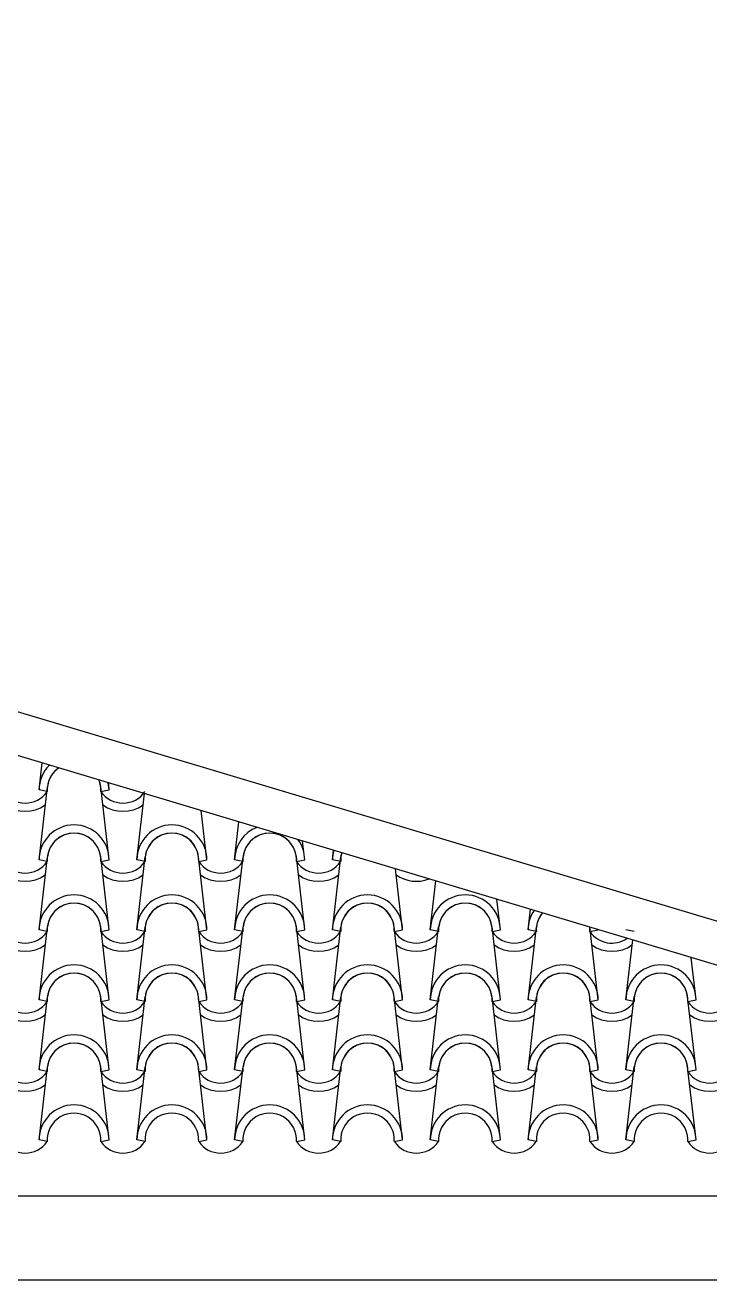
# Model space of a CAD drawing. Header units: millimetres. Extents: x -255 to 41745, y 236 to 29936.
# Drawn here: x 35946 to 37167, y 11760 to 14001 of the extents above; entities that cross this region are included whole.
import ezdxf

# ---------------------------------------------------------------- set-up
doc = ezdxf.new("R2010")
doc.units = ezdxf.units.MM
doc.layers.add('1', color=1, linetype='Continuous')
doc.layers.add('CALIDADES', color=7, linetype='Continuous')

# ---------------------------------------------------------------- blocks, each defined once
blk = doc.blocks.new('PP')
at = {"layer": '1'}
for p, q in [((4125.6, -1287.5), (4131.1, -1239.3)), ((4250.6, -1287.5), (4249.1, -1274.7)), ((4125.6, -1412.5), (4140.5, -1281.8)), ((4140.3, -1290.4), (4125.6, -1287.5)), ((4140.3, -1290.4), (4125.6, -1287.5)), ((4250.6, -1412.5), (4235.7, -1281.8)), ((4235.9, -1290.4), (4250.6, -1287.5)), ((4235.9, -1290.4), (4250.6, -1287.5)), ((4300.1, -1412.5), (4313.6, -1294.1)), ((4425.1, -1412.5), (4415, -1324.5)), ((4474.6, -1412.5), (4482.3, -1344.7)), ((4599.6, -1412.5), (4595.7, -1378.7)), ((4125.6, -1537.5), (4140.5, -1406.8)), ((4250.6, -1537.5), (4235.7, -1406.8)), ((4300.1, -1537.5), (4315, -1406.8)), ((4425.1, -1537.5), (4410.2, -1406.8)), ((4474.6, -1537.5), (4489.5, -1406.8)), ((4599.6, -1537.5), (4584.7, -1406.8)), ((4649.1, -1412.5), (4651.1, -1395.3)), ((4649.1, -1537.5), (4664, -1406.8)), ((4140.3, -1415.4), (4125.6, -1412.5)), ((4140.3, -1415.4), (4125.6, -1412.5)), ((4235.9, -1415.4), (4250.6, -1412.5)), ((4235.9, -1415.4), (4250.6, -1412.5)), ((4314.8, -1415.4), (4300.1, -1412.5)), ((4314.8, -1415.4), (4300.1, -1412.5)), ((4410.4, -1415.4), (4425.1, -1412.5)), ((4410.4, -1415.4), (4425.1, -1412.5)), ((4489.3, -1415.4), (4474.6, -1412.5)), ((4489.3, -1415.4), (4474.6, -1412.5)), ((4584.9, -1415.4), (4599.6, -1412.5)), ((4584.9, -1415.4), (4599.6, -1412.5)), ((4663.8, -1415.4), (4649.1, -1412.5)), ((4663.8, -1415.4), (4649.1, -1412.5)), ((4774.1, -1537.5), (4761.6, -1428.5)), ((4823.6, -1537.5), (4833.6, -1450.1)), ((4948.6, -1537.5), (4942.3, -1482.7)), ((4998.1, -1537.5), (5002.3, -1500.7)), ((4125.6, -1662.5), (4140.5, -1531.8)), ((4140.3, -1540.4), (4125.6, -1537.5)), ((4140.3, -1540.4), (4125.6, -1537.5)), ((4250.6, -1662.5), (4235.7, -1531.8)), ((4235.9, -1540.4), (4250.6, -1537.5)), ((4235.9, -1540.4), (4250.6, -1537.5)), ((4300.1, -1662.5), (4315, -1531.8)), ((4314.8, -1540.4), (4300.1, -1537.5)), ((4314.8, -1540.4), (4300.1, -1537.5)), ((4425.1, -1662.5), (4410.2, -1531.8)), ((4410.4, -1540.4), (4425.1, -1537.5)), ((4410.4, -1540.4), (4425.1, -1537.5)), ((4474.6, -1662.5), (4489.5, -1531.8)), ((4489.3, -1540.4), (4474.6, -1537.5)), ((4489.3, -1540.4), (4474.6, -1537.5)), ((4599.6, -1662.5), (4584.7, -1531.8)), ((4584.9, -1540.4), (4599.6, -1537.5)), ((4584.9, -1540.4), (4599.6, -1537.5)), ((4649.1, -1662.5), (4664, -1531.8)), ((4663.8, -1540.4), (4649.1, -1537.5)), ((4663.8, -1540.4), (4649.1, -1537.5)), ((4774.1, -1662.5), (4759.2, -1531.8)), ((4759.4, -1540.4), (4774.1, -1537.5)), ((4759.4, -1540.4), (4774.1, -1537.5)), ((4823.6, -1662.5), (4838.5, -1531.8)), ((4838.3, -1540.4), (4823.6, -1537.5)), ((4838.3, -1540.4), (4823.6, -1537.5)), ((4948.6, -1662.5), (4933.7, -1531.8)), ((4933.9, -1540.4), (4948.6, -1537.5)), ((4933.9, -1540.4), (4948.6, -1537.5)), ((4998.1, -1662.5), (5013, -1531.8)), ((5012.8, -1540.4), (4998.1, -1537.5)), ((5012.8, -1540.4), (4998.1, -1537.5)), ((5123.1, -1662.5), (5108.2, -1531.8)), ((5123.1, -1662.5), (5108.2, -1531.8)), ((5108.4, -1540.4), (5123.1, -1537.5)), ((5108.4, -1540.4), (5123.1, -1537.5)), ((5108.4, -1540.4), (5123.1, -1537.5)), ((5108.4, -1540.4), (5123.1, -1537.5)), ((5123.1, -1537.5), (5123, -1536.9)), ((5123.1, -1537.5), (5123, -1536.9)), ((5187.3, -1540.4), (5172.6, -1537.5)), ((5187.3, -1540.4), (5172.6, -1537.5)), ((5187.3, -1540.4), (5172.6, -1537.5)), ((5172.6, -1662.5), (5184.8, -1555.4)), ((5172.6, -1662.5), (5184.8, -1555.4)), ((5297.6, -1662.5), (5288.9, -1586.7)), ((4125.6, -1787.5), (4140.5, -1656.8)), ((4250.6, -1787.5), (4235.7, -1656.8)), ((4300.1, -1787.5), (4315, -1656.8)), ((4425.1, -1787.5), (4410.2, -1656.8)), ((4474.6, -1787.5), (4489.5, -1656.8)), ((4599.6, -1787.5), (4584.7, -1656.8)), ((4649.1, -1787.5), (4664, -1656.8)), ((4774.1, -1787.5), (4759.2, -1656.8)), ((4823.6, -1787.5), (4838.5, -1656.8)), ((4948.6, -1787.5), (4933.7, -1656.8)), ((4998.1, -1787.5), (5013, -1656.8)), ((5123.1, -1787.5), (5108.2, -1656.8)), ((5123.1, -1787.5), (5108.2, -1656.8)), ((5172.6, -1787.5), (5187.5, -1656.8)), ((5172.6, -1787.5), (5187.5, -1656.8)), ((5297.6, -1787.5), (5282.7, -1656.8)), ((4140.3, -1665.4), (4125.6, -1662.5)), ((4140.3, -1665.4), (4125.6, -1662.5)), ((4235.9, -1665.4), (4250.6, -1662.5)), ((4235.9, -1665.4), (4250.6, -1662.5)), ((4314.8, -1665.4), (4300.1, -1662.5)), ((4314.8, -1665.4), (4300.1, -1662.5)), ((4410.4, -1665.4), (4425.1, -1662.5)), ((4410.4, -1665.4), (4425.1, -1662.5)), ((4489.3, -1665.4), (4474.6, -1662.5)), ((4489.3, -1665.4), (4474.6, -1662.5)), ((4584.9, -1665.4), (4599.6, -1662.5)), ((4584.9, -1665.4), (4599.6, -1662.5)), ((4663.8, -1665.4), (4649.1, -1662.5)), ((4663.8, -1665.4), (4649.1, -1662.5)), ((4759.4, -1665.4), (4774.1, -1662.5)), ((4759.4, -1665.4), (4774.1, -1662.5)), ((4838.3, -1665.4), (4823.6, -1662.5)), ((4838.3, -1665.4), (4823.6, -1662.5)), ((4933.9, -1665.4), (4948.6, -1662.5)), ((4933.9, -1665.4), (4948.6, -1662.5)), ((5012.8, -1665.4), (4998.1, -1662.5)), ((5012.8, -1665.4), (4998.1, -1662.5)), ((5108.4, -1665.4), (5123.1, -1662.5)), ((5108.4, -1665.4), (5123.1, -1662.5)), ((5108.4, -1665.4), (5123.1, -1662.5)), ((5108.4, -1665.4), (5123.1, -1662.5)), ((5187.3, -1665.4), (5172.6, -1662.5)), ((5187.3, -1665.4), (5172.6, -1662.5)), ((5187.3, -1665.4), (5172.6, -1662.5)), ((5187.3, -1665.4), (5172.6, -1662.5)), ((5282.9, -1665.4), (5297.6, -1662.5)), ((5282.9, -1665.4), (5297.6, -1662.5)), ((4125.6, -1912.5), (4140.5, -1781.8)), ((4140.3, -1790.4), (4125.6, -1787.5)), ((4140.3, -1790.4), (4125.6, -1787.5)), ((4250.6, -1912.5), (4235.7, -1781.8)), ((4235.9, -1790.4), (4250.6, -1787.5)), ((4235.9, -1790.4), (4250.6, -1787.5)), ((4300.1, -1912.5), (4315, -1781.8)), ((4314.8, -1790.4), (4300.1, -1787.5)), ((4314.8, -1790.4), (4300.1, -1787.5)), ((4425.1, -1912.5), (4410.2, -1781.8)), ((4410.4, -1790.4), (4425.1, -1787.5)), ((4410.4, -1790.4), (4425.1, -1787.5)), ((4474.6, -1912.5), (4489.5, -1781.8)), ((4489.3, -1790.4), (4474.6, -1787.5)), ((4489.3, -1790.4), (4474.6, -1787.5)), ((4599.6, -1912.5), (4584.7, -1781.8)), ((4584.9, -1790.4), (4599.6, -1787.5)), ((4584.9, -1790.4), (4599.6, -1787.5)), ((4649.1, -1912.5), (4664, -1781.8)), ((4663.8, -1790.4), (4649.1, -1787.5)), ((4663.8, -1790.4), (4649.1, -1787.5)), ((4774.1, -1912.5), (4759.2, -1781.8)), ((4759.4, -1790.4), (4774.1, -1787.5)), ((4759.4, -1790.4), (4774.1, -1787.5)), ((4823.6, -1912.5), (4838.5, -1781.8)), ((4838.3, -1790.4), (4823.6, -1787.5)), ((4838.3, -1790.4), (4823.6, -1787.5)), ((4948.6, -1912.5), (4933.7, -1781.8)), ((4933.9, -1790.4), (4948.6, -1787.5)), ((4933.9, -1790.4), (4948.6, -1787.5)), ((4998.1, -1912.5), (5013, -1781.8)), ((5012.8, -1790.4), (4998.1, -1787.5)), ((5012.8, -1790.4), (4998.1, -1787.5)), ((5123.1, -1912.5), (5108.2, -1781.8)), ((5123.1, -1912.5), (5108.2, -1781.8)), ((5108.4, -1790.4), (5123.1, -1787.5)), ((5108.4, -1790.4), (5123.1, -1787.5)), ((5108.4, -1790.4), (5123.1, -1787.5)), ((5108.4, -1790.4), (5123.1, -1787.5)), ((5172.6, -1912.5), (5187.5, -1781.8)), ((5172.6, -1912.5), (5187.5, -1781.8)), ((5187.3, -1790.4), (5172.6, -1787.5)), ((5187.3, -1790.4), (5172.6, -1787.5)), ((5187.3, -1790.4), (5172.6, -1787.5)), ((5187.3, -1790.4), (5172.6, -1787.5)), ((5297.6, -1912.5), (5282.7, -1781.8)), ((5282.9, -1790.4), (5297.6, -1787.5)), ((5282.9, -1790.4), (5297.6, -1787.5)), ((4140.3, -1915.4), (4125.6, -1912.5)), ((4235.9, -1915.4), (4250.6, -1912.5)), ((4314.8, -1915.4), (4300.1, -1912.5)), ((4410.4, -1915.4), (4425.1, -1912.5)), ((4489.3, -1915.4), (4474.6, -1912.5)), ((4584.9, -1915.4), (4599.6, -1912.5)), ((4663.8, -1915.4), (4649.1, -1912.5)), ((4759.4, -1915.4), (4774.1, -1912.5)), ((4838.3, -1915.4), (4823.6, -1912.5)), ((4933.9, -1915.4), (4948.6, -1912.5)), ((5012.8, -1915.4), (4998.1, -1912.5)), ((5108.4, -1915.4), (5123.1, -1912.5)), ((5108.4, -1915.4), (5123.1, -1912.5)), ((5187.3, -1915.4), (5172.6, -1912.5)), ((5187.3, -1915.4), (5172.6, -1912.5)), ((5282.9, -1915.4), (5297.6, -1912.5))]:
    blk.add_line(p, q, dxfattribs=at)
for centre, radius, start, end in [((4188.1, -1287.5), 62.5, 134.8616, 180), ((4188.1, -1287.5), 62.5, 134.8616, 180), ((4188.1, -1287.5), 47.9, 124.8997, 183.5113), ((4188.1, -1287.5), 47.9, 124.8997, 183.5113), ((4188.1, -1287.5), 47.9, 124.8997, 173.162), ((4188.1, -1287.5), 47.9, 6.838, 21.7019), ((4188.1, -1287.5), 47.9, 356.4887, 21.7019), ((4188.1, -1287.5), 47.9, 356.4887, 21.7019), ((4188.1, -1287.5), 62.5, 0, 11.7399), ((4188.1, -1287.5), 62.5, 0, 11.7399), ((4100.8, -1263.1), 47.9, 214.756, 325.244), ((4100.8, -1263.1), 47.9, 214.756, 325.244), ((4275.3, -1263.1), 47.9, 214.756, 325.244), ((4275.3, -1263.1), 47.9, 214.756, 325.244), ((4100.8, -1263.1), 62.5, 234.9308, 305.0692), ((4275.3, -1263.1), 62.5, 234.9308, 305.0692), ((4188.1, -1412.5), 62.5, 0, 180), ((4188.1, -1412.5), 62.5, 0, 180), ((4188.1, -1412.5), 47.9, 356.4887, 183.5113), ((4188.1, -1412.5), 47.9, 356.4887, 183.5113), ((4188.1, -1412.5), 47.9, 6.838, 173.162), ((4362.6, -1412.5), 62.5, 0, 180), ((4362.6, -1412.5), 62.5, 0, 180), ((4362.6, -1412.5), 47.9, 356.4887, 183.5113), ((4362.6, -1412.5), 47.9, 356.4887, 183.5113), ((4362.6, -1412.5), 47.9, 6.838, 173.162), ((4537.1, -1412.5), 62.5, 111.3674, 180), ((4537.1, -1412.5), 62.5, 111.3674, 180), ((4537.1, -1412.5), 47.9, 356.4887, 183.5113), ((4537.1, -1412.5), 47.9, 356.4887, 183.5113), ((4537.1, -1412.5), 47.9, 6.838, 173.162), ((4537.1, -1412.5), 62.5, 0, 35.2341), ((4537.1, -1412.5), 62.5, 0, 35.2341), ((4711.6, -1412.5), 62.5, 164.1601, 180), ((4711.6, -1412.5), 62.5, 164.1601, 180), ((4711.6, -1412.5), 47.9, 164.4216, 183.5113), ((4711.6, -1412.5), 47.9, 164.4216, 183.5113), ((4711.6, -1412.5), 47.9, 164.4216, 173.162), ((4100.8, -1388.1), 47.9, 214.756, 325.244), ((4100.8, -1388.1), 47.9, 214.756, 325.244), ((4275.3, -1388.1), 47.9, 214.756, 325.244), ((4275.3, -1388.1), 47.9, 214.756, 325.244), ((4449.8, -1388.1), 47.9, 214.756, 325.244), ((4449.8, -1388.1), 47.9, 214.756, 325.244), ((4624.3, -1388.1), 47.9, 214.756, 325.244), ((4624.3, -1388.1), 47.9, 214.756, 325.244), ((4100.8, -1388.1), 62.5, 234.9308, 305.0692), ((4275.3, -1388.1), 62.5, 234.9308, 305.0692), ((4449.8, -1388.1), 62.5, 234.9308, 305.0692), ((4624.3, -1388.1), 62.5, 234.9308, 305.0692), ((4798.8, -1388.1), 62.5, 234.9308, 291.1586), ((4188.1, -1537.5), 62.5, 0, 180), ((4188.1, -1537.5), 62.5, 0, 180), ((4362.6, -1537.5), 62.5, 0, 180), ((4362.6, -1537.5), 62.5, 0, 180), ((4537.1, -1537.5), 62.5, 0, 180), ((4537.1, -1537.5), 62.5, 0, 180), ((4711.6, -1537.5), 62.5, 0, 180), ((4711.6, -1537.5), 62.5, 0, 180), ((4886.1, -1537.5), 62.5, 0, 180), ((4886.1, -1537.5), 62.5, 0, 180), ((4188.1, -1537.5), 47.9, 356.4887, 183.5113), ((4188.1, -1537.5), 47.9, 356.4887, 183.5113), ((4188.1, -1537.5), 47.9, 6.838, 173.162), ((4362.6, -1537.5), 47.9, 356.4887, 183.5113), ((4362.6, -1537.5), 47.9, 356.4887, 183.5113), ((4362.6, -1537.5), 47.9, 6.838, 173.162), ((4537.1, -1537.5), 47.9, 356.4887, 183.5113), ((4537.1, -1537.5), 47.9, 356.4887, 183.5113), ((4537.1, -1537.5), 47.9, 6.838, 173.162), ((4711.6, -1537.5), 47.9, 356.4887, 183.5113), ((4711.6, -1537.5), 47.9, 356.4887, 183.5113), ((4711.6, -1537.5), 47.9, 6.838, 173.162), ((4886.1, -1537.5), 47.9, 356.4887, 183.5113), ((4886.1, -1537.5), 47.9, 356.4887, 183.5113), ((4886.1, -1537.5), 47.9, 6.838, 173.162), ((5060.6, -1537.5), 62.5, 146.0789, 180), ((5060.6, -1537.5), 62.5, 146.0789, 180), ((5060.6, -1537.5), 47.9, 140.5837, 183.5113), ((5060.6, -1537.5), 47.9, 140.5837, 183.5113), ((5060.6, -1537.5), 47.9, 140.5837, 173.162), ((4100.8, -1513.1), 47.9, 214.756, 325.244), ((4100.8, -1513.1), 47.9, 214.756, 325.244), ((4275.3, -1513.1), 47.9, 214.756, 325.244), ((4275.3, -1513.1), 47.9, 214.756, 325.244), ((4449.8, -1513.1), 47.9, 214.756, 325.244), ((4449.8, -1513.1), 47.9, 214.756, 325.244), ((4624.3, -1513.1), 47.9, 214.756, 325.244), ((4624.3, -1513.1), 47.9, 214.756, 325.244), ((4798.8, -1513.1), 47.9, 214.756, 325.244), ((4798.8, -1513.1), 47.9, 214.756, 325.244), ((4973.3, -1513.1), 47.9, 214.756, 325.244), ((4973.3, -1513.1), 47.9, 214.756, 325.244), ((5060.6, -1537.5), 47.9, 356.4887, 6.0179), ((5060.6, -1537.5), 47.9, 356.4887, 6.0179), ((5147.8, -1513.1), 47.9, 214.756, 304.6856), ((5147.8, -1513.1), 47.9, 214.756, 304.6856), ((5147.8, -1513.1), 47.9, 214.756, 304.6856), ((5147.8, -1513.1), 47.9, 214.756, 304.6856), ((5060.6, -1537.5), 62.5, 0, 0.5226), ((5060.6, -1537.5), 62.5, 0, 0.5226), ((4100.8, -1513.1), 62.5, 234.9308, 305.0692), ((4275.3, -1513.1), 62.5, 234.9308, 305.0692), ((4449.8, -1513.1), 62.5, 234.9308, 305.0692), ((4624.3, -1513.1), 62.5, 234.9308, 305.0692), ((4798.8, -1513.1), 62.5, 234.9308, 305.0692), ((4973.3, -1513.1), 62.5, 234.9308, 305.0692), ((5147.8, -1513.1), 62.5, 234.9308, 305.0692), ((5147.8, -1513.1), 62.5, 234.9308, 305.0692), ((4188.1, -1662.5), 62.5, 0, 180), ((4188.1, -1662.5), 62.5, 0, 180), ((4362.6, -1662.5), 62.5, 0, 180), ((4362.6, -1662.5), 62.5, 0, 180), ((4537.1, -1662.5), 62.5, 0, 180), ((4537.1, -1662.5), 62.5, 0, 180), ((4711.6, -1662.5), 62.5, 0, 180), ((4711.6, -1662.5), 62.5, 0, 180), ((4886.1, -1662.5), 62.5, 0, 180), ((4886.1, -1662.5), 62.5, 0, 180), ((5060.6, -1662.5), 62.5, 0, 180), ((5060.6, -1662.5), 62.5, 0, 180), ((5235.1, -1662.5), 62.5, 0, 180), ((5235.1, -1662.5), 62.5, 0, 180), ((4188.1, -1662.5), 47.9, 356.4887, 183.5113), ((4188.1, -1662.5), 47.9, 356.4887, 183.5113), ((4188.1, -1662.5), 47.9, 6.838, 173.162), ((4362.6, -1662.5), 47.9, 356.4887, 183.5113), ((4362.6, -1662.5), 47.9, 356.4887, 183.5113), ((4362.6, -1662.5), 47.9, 6.838, 173.162), ((4537.1, -1662.5), 47.9, 356.4887, 183.5113), ((4537.1, -1662.5), 47.9, 356.4887, 183.5113), ((4537.1, -1662.5), 47.9, 6.838, 173.162), ((4711.6, -1662.5), 47.9, 356.4887, 183.5113), ((4711.6, -1662.5), 47.9, 356.4887, 183.5113), ((4711.6, -1662.5), 47.9, 6.838, 173.162), ((4886.1, -1662.5), 47.9, 356.4887, 183.5113), ((4886.1, -1662.5), 47.9, 356.4887, 183.5113), ((4886.1, -1662.5), 47.9, 6.838, 173.162), ((5060.6, -1662.5), 47.9, 356.4887, 183.5113), ((5060.6, -1662.5), 47.9, 356.4887, 183.5113), ((5060.6, -1662.5), 47.9, 6.838, 173.162), ((5235.1, -1662.5), 47.9, 356.4887, 183.5113), ((5235.1, -1662.5), 47.9, 356.4887, 183.5113), ((5235.1, -1662.5), 47.9, 6.838, 173.162), ((4100.8, -1638.1), 47.9, 214.756, 325.244), ((4100.8, -1638.1), 47.9, 214.756, 325.244), ((4275.3, -1638.1), 47.9, 214.756, 325.244), ((4275.3, -1638.1), 47.9, 214.756, 325.244), ((4449.8, -1638.1), 47.9, 214.756, 325.244), ((4449.8, -1638.1), 47.9, 214.756, 325.244), ((4624.3, -1638.1), 47.9, 214.756, 325.244), ((4624.3, -1638.1), 47.9, 214.756, 325.244), ((4798.8, -1638.1), 47.9, 214.756, 325.244), ((4798.8, -1638.1), 47.9, 214.756, 325.244), ((4973.3, -1638.1), 47.9, 214.756, 325.244), ((4973.3, -1638.1), 47.9, 214.756, 325.244), ((5147.8, -1638.1), 47.9, 214.756, 325.244), ((5147.8, -1638.1), 47.9, 214.756, 325.244), ((5147.8, -1638.1), 47.9, 214.756, 325.244), ((5147.8, -1638.1), 47.9, 214.756, 325.244), ((5322.3, -1638.1), 47.9, 214.756, 325.244), ((5322.3, -1638.1), 47.9, 214.756, 325.244), ((4100.8, -1638.1), 62.5, 234.9308, 305.0692), ((4275.3, -1638.1), 62.5, 234.9308, 305.0692), ((4449.8, -1638.1), 62.5, 234.9308, 305.0692), ((4624.3, -1638.1), 62.5, 234.9308, 305.0692), ((4798.8, -1638.1), 62.5, 234.9308, 305.0692), ((4973.3, -1638.1), 62.5, 234.9308, 305.0692), ((5147.8, -1638.1), 62.5, 234.9308, 305.0692), ((5147.8, -1638.1), 62.5, 234.9308, 305.0692), ((5322.3, -1638.1), 62.5, 234.9308, 305.0692), ((4188.1, -1787.5), 62.5, 0, 180), ((4188.1, -1787.5), 62.5, 0, 180), ((4362.6, -1787.5), 62.5, 0, 180), ((4362.6, -1787.5), 62.5, 0, 180), ((4537.1, -1787.5), 62.5, 0, 180), ((4537.1, -1787.5), 62.5, 0, 180), ((4711.6, -1787.5), 62.5, 0, 180), ((4711.6, -1787.5), 62.5, 0, 180), ((4886.1, -1787.5), 62.5, 0, 180), ((4886.1, -1787.5), 62.5, 0, 180), ((5060.6, -1787.5), 62.5, 0, 180), ((5060.6, -1787.5), 62.5, 0, 180), ((5235.1, -1787.5), 62.5, 0, 180), ((5235.1, -1787.5), 62.5, 0, 180), ((4188.1, -1787.5), 47.9, 356.4887, 183.5113), ((4188.1, -1787.5), 47.9, 356.4887, 183.5113), ((4188.1, -1787.5), 47.9, 6.838, 173.162), ((4362.6, -1787.5), 47.9, 356.4887, 183.5113), ((4362.6, -1787.5), 47.9, 356.4887, 183.5113), ((4362.6, -1787.5), 47.9, 6.838, 173.162), ((4537.1, -1787.5), 47.9, 356.4887, 183.5113), ((4537.1, -1787.5), 47.9, 356.4887, 183.5113), ((4537.1, -1787.5), 47.9, 6.838, 173.162), ((4711.6, -1787.5), 47.9, 356.4887, 183.5113), ((4711.6, -1787.5), 47.9, 356.4887, 183.5113), ((4711.6, -1787.5), 47.9, 6.838, 173.162), ((4886.1, -1787.5), 47.9, 356.4887, 183.5113), ((4886.1, -1787.5), 47.9, 356.4887, 183.5113), ((4886.1, -1787.5), 47.9, 6.838, 173.162), ((5060.6, -1787.5), 47.9, 356.4887, 183.5113), ((5060.6, -1787.5), 47.9, 356.4887, 183.5113), ((5060.6, -1787.5), 47.9, 6.838, 173.162), ((5235.1, -1787.5), 47.9, 356.4887, 183.5113), ((5235.1, -1787.5), 47.9, 356.4887, 183.5113), ((5235.1, -1787.5), 47.9, 6.838, 173.162), ((4100.8, -1763.1), 47.9, 214.756, 325.244), ((4100.8, -1763.1), 47.9, 214.756, 325.244), ((4275.3, -1763.1), 47.9, 214.756, 325.244), ((4275.3, -1763.1), 47.9, 214.756, 325.244), ((4449.8, -1763.1), 47.9, 214.756, 325.244), ((4449.8, -1763.1), 47.9, 214.756, 325.244), ((4624.3, -1763.1), 47.9, 214.756, 325.244), ((4624.3, -1763.1), 47.9, 214.756, 325.244), ((4798.8, -1763.1), 47.9, 214.756, 325.244), ((4798.8, -1763.1), 47.9, 214.756, 325.244), ((4973.3, -1763.1), 47.9, 214.756, 325.244), ((4973.3, -1763.1), 47.9, 214.756, 325.244), ((5147.8, -1763.1), 47.9, 214.756, 325.244), ((5147.8, -1763.1), 47.9, 214.756, 325.244), ((5147.8, -1763.1), 47.9, 214.756, 325.244), ((5147.8, -1763.1), 47.9, 214.756, 325.244), ((5322.3, -1763.1), 47.9, 214.756, 325.244), ((5322.3, -1763.1), 47.9, 214.756, 325.244), ((4100.8, -1763.1), 62.5, 234.9308, 305.0692), ((4275.3, -1763.1), 62.5, 234.9308, 305.0692), ((4449.8, -1763.1), 62.5, 234.9308, 305.0692), ((4624.3, -1763.1), 62.5, 234.9308, 305.0692), ((4798.8, -1763.1), 62.5, 234.9308, 305.0692), ((4973.3, -1763.1), 62.5, 234.9308, 305.0692), ((5147.8, -1763.1), 62.5, 234.9308, 305.0692), ((5147.8, -1763.1), 62.5, 234.9308, 305.0692), ((5322.3, -1763.1), 62.5, 234.9308, 305.0692), ((4188.1, -1912.5), 62.5, 0, 180), ((4362.6, -1912.5), 62.5, 0, 180), ((4537.1, -1912.5), 62.5, 0, 180), ((4711.6, -1912.5), 62.5, 0, 180), ((4886.1, -1912.5), 62.5, 0, 180), ((5060.6, -1912.5), 62.5, 0, 180), ((5235.1, -1912.5), 62.5, 0, 180), ((4188.1, -1912.5), 47.9, 356.4887, 183.5113), ((4362.6, -1912.5), 47.9, 356.4887, 183.5113), ((4537.1, -1912.5), 47.9, 356.4887, 183.5113), ((4711.6, -1912.5), 47.9, 356.4887, 183.5113), ((4886.1, -1912.5), 47.9, 356.4887, 183.5113), ((5060.6, -1912.5), 47.9, 356.4887, 183.5113), ((5235.1, -1912.5), 47.9, 356.4887, 183.5113), ((4100.8, -1888.1), 47.9, 214.756, 325.244), ((4275.3, -1888.1), 47.9, 214.756, 325.244), ((4449.8, -1888.1), 47.9, 214.756, 325.244), ((4624.3, -1888.1), 47.9, 214.756, 325.244), ((4798.8, -1888.1), 47.9, 214.756, 325.244), ((4973.3, -1888.1), 47.9, 214.756, 325.244), ((5147.8, -1888.1), 47.9, 214.756, 325.244), ((5147.8, -1888.1), 47.9, 214.756, 325.244), ((5322.3, -1888.1), 47.9, 214.756, 325.244)]:
    blk.add_arc(centre, radius, start, end, dxfattribs=at)

msp = doc.modelspace()

# ---------------------------------------------------------------- linework, layer by layer
at = {"layer": 'CALIDADES'}
for p, q in [((38313.3, 12060.6), (31844.9, 14001.1)), ((38291.7, 11988.8), (31844.9, 13922.8)), ((25469.9, 11910.3), (38219.9, 11910.3)), ((25582.1, 11760.3), (38107.6, 11760.3))]:
    msp.add_line(p, q, dxfattribs=at)

# ---------------------------------------------------------------- block references
msp.add_blockref('PP', (31844.9, 13922.8), dxfattribs=at)

doc.saveas('drawing.dxf')
